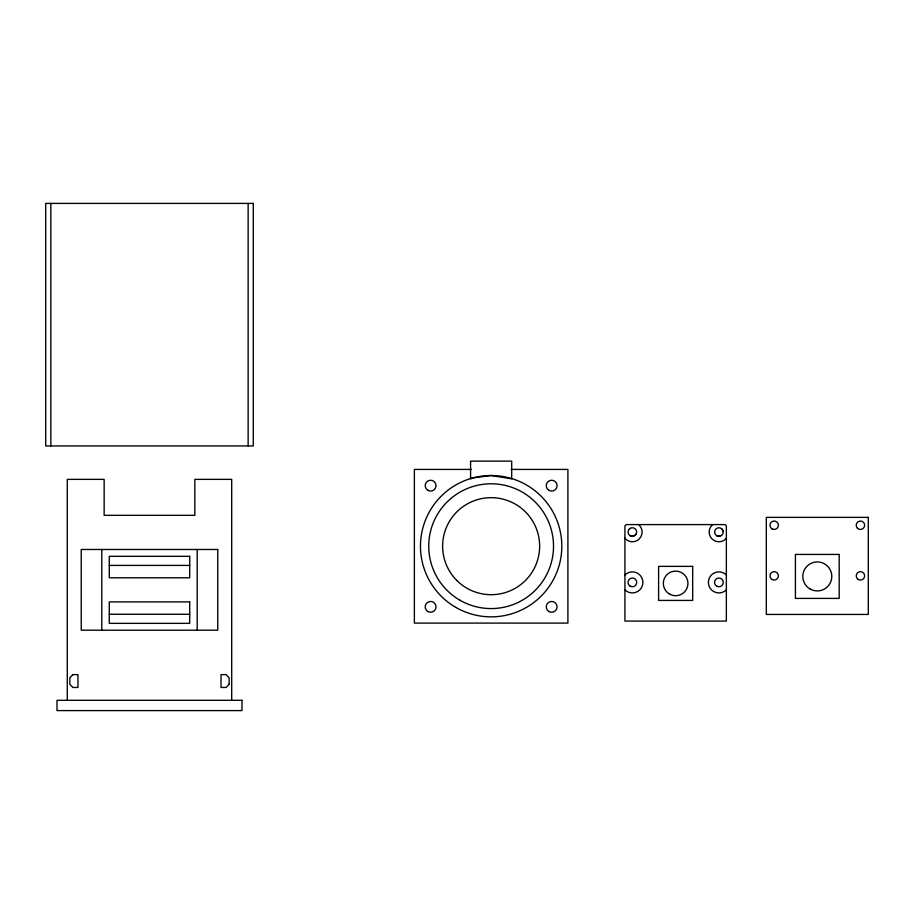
<?xml version="1.0" encoding="UTF-8"?>
<svg xmlns="http://www.w3.org/2000/svg" width="914" height="914" viewBox="0 0 914 914"><rect width="100%" height="100%" fill="white"/><g stroke="black" fill="none" stroke-linecap="round" stroke-linejoin="round"><path stroke-width="1.37" d="M624.925 589.85L624.925 621.086L726.356 621.086L726.356 525.893L725.053 524.59L626.227 524.59L624.925 525.893L624.925 589.85A10.534 10.534 0 0 0 635.104 592.569L637.641 591.518A10.534 10.534 0 0 0 640.725 575.991A10.534 10.534 0 0 0 624.925 574.952M636.087 534.187L633.482 536.187L630.226 535.764A4.296 4.296 0 0 1 630.226 528.326A4.296 4.296 0 0 1 636.67 532.039A4.296 4.296 0 0 1 630.226 535.764M726.356 538.197L725.785 538.929A9.734 9.734 0 0 1 712.017 538.929A9.734 9.734 0 0 1 712.017 525.162L712.749 524.59M629.346 529.012L630.226 528.326M720.015 536.187L716.759 535.764A4.296 4.296 0 0 1 716.759 528.326A4.296 4.296 0 0 1 723.191 532.039A4.296 4.296 0 0 1 716.759 535.764M471.236 469.419L414.373 469.419L414.373 623.097L567.902 623.097L567.902 469.419L511.04 469.419M109.28 565.412L189.701 565.412M109.28 614.265L189.701 614.265M638.52 524.59L639.263 525.162A9.734 9.734 0 0 1 639.263 538.929A9.734 9.734 0 0 1 625.484 538.929L624.925 538.197M721.934 529.012L723.043 530.931M248.14 203.411L248.14 445.941M231.699 700.307L231.699 479.37L194.831 479.37L194.831 515.336L104.15 515.336L104.15 479.37L67.282 479.37L67.282 700.307M197.196 549.474L197.196 630.203M101.785 549.474L101.785 630.203M50.841 203.411L50.841 445.941M726.344 589.85A10.534 10.534 0 0 1 716.176 592.569L713.64 591.518A10.534 10.534 0 0 1 710.544 575.991A10.534 10.534 0 0 1 726.344 574.952M72.823 674.623L69.852 677.834L69.852 684.255L72.823 687.465L77.964 687.465L77.964 674.623L72.823 674.623M229.128 684.255L226.158 687.465L221.017 687.465L221.017 674.623L226.158 674.623L229.128 677.834L229.128 684.255M472.846 477.919L470.584 478.856L470.584 461.124L511.691 461.124L511.691 478.856L491.138 475.509L472.846 477.919M253.281 203.411L45.7 203.411L45.7 445.941L253.281 445.941L253.281 203.411M868.3 517.381L766.309 517.381L766.309 614.437L868.3 614.437L868.3 517.381M217.749 549.474L81.232 549.474L81.232 630.203L217.749 630.203L217.749 549.474M839.189 554.432L795.42 554.432L795.42 598.407L839.189 598.407L839.189 554.432M189.701 556.318L109.28 556.318L109.28 577.785L189.701 577.785L189.701 556.318M692.675 566.372L658.606 566.372L658.606 600.429L692.675 600.429L692.675 566.372M189.701 601.892L109.28 601.892L109.28 623.359L189.701 623.359L189.701 601.892M241.982 700.307L56.999 700.307L56.999 710.589L241.982 710.589L241.982 700.307M858.337 579.499A4.216 4.216 0 0 0 864.655 575.854A4.216 4.216 0 0 0 858.337 572.21A4.216 4.216 0 0 0 858.337 579.499M772.067 579.499A4.216 4.216 0 0 0 778.385 575.854A4.216 4.216 0 0 0 772.067 572.21A4.216 4.216 0 0 0 772.067 579.499M772.067 528.898A4.216 4.216 0 0 0 778.385 525.242A4.216 4.216 0 0 0 772.067 521.597A4.216 4.216 0 0 0 772.067 528.898M857.458 528.223A4.216 4.216 0 0 0 864.507 526.338A4.216 4.216 0 0 0 859.343 521.174A4.216 4.216 0 0 0 857.458 528.223M810.055 588.97A14.487 14.487 0 0 0 831.797 576.414A14.487 14.487 0 0 0 810.055 563.869A14.487 14.487 0 0 0 810.055 588.97M669.482 594.054A12.305 12.305 0 0 0 687.945 583.395A12.305 12.305 0 0 0 669.482 572.747A12.305 12.305 0 0 0 669.482 594.054M716.713 586.182A4.364 4.364 0 0 0 723.271 582.401A4.364 4.364 0 0 0 716.713 578.619A4.364 4.364 0 0 0 716.713 586.182M630.192 586.182A4.364 4.364 0 0 0 636.738 582.401A4.364 4.364 0 0 0 630.192 578.619A4.364 4.364 0 0 0 630.192 586.182M456.829 580.481A48.511 48.511 0 0 0 537.992 558.74A48.511 48.511 0 0 0 478.582 499.318A48.511 48.511 0 0 0 456.829 580.481M459.936 600.212A62.381 62.381 0 0 0 553.518 546.184A62.381 62.381 0 0 0 459.936 492.155A62.381 62.381 0 0 0 459.936 600.212M427.901 490.35A5.415 5.415 0 0 0 436.024 485.654A5.415 5.415 0 0 0 427.901 480.958A5.415 5.415 0 0 0 427.901 490.35M548.948 490.35A5.415 5.415 0 0 0 557.083 485.654A5.415 5.415 0 0 0 548.948 480.958A5.415 5.415 0 0 0 548.948 490.35M548.948 611.557A5.415 5.415 0 0 0 557.083 606.862A5.415 5.415 0 0 0 548.948 602.166A5.415 5.415 0 0 0 548.948 611.557M455.8 607.387A70.675 70.675 0 0 0 561.813 546.184A70.675 70.675 0 0 0 455.8 484.98A70.675 70.675 0 0 0 455.8 607.387M427.901 611.557A5.415 5.415 0 0 0 436.024 606.862A5.415 5.415 0 0 0 427.901 602.166A5.415 5.415 0 0 0 427.901 611.557"/></g></svg>
